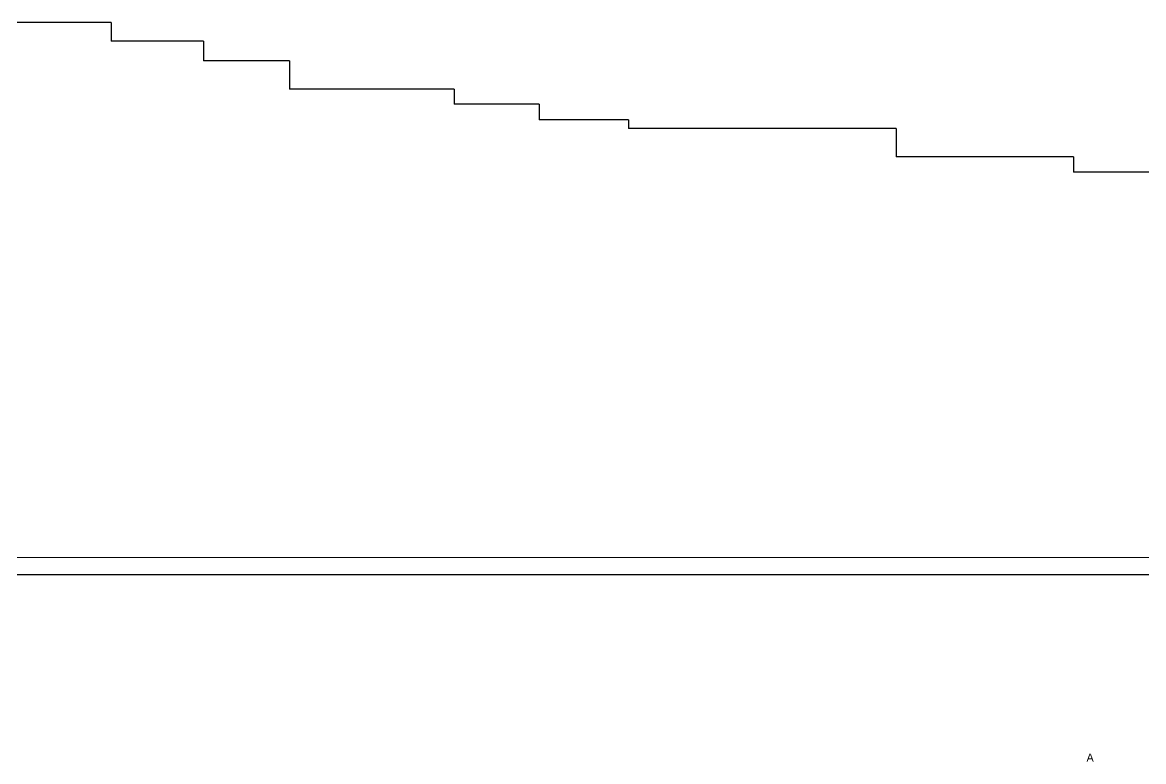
# Model space of a CAD drawing. Header units: millimetres. Extents: x -26249 to 60250, y -21218 to 23336.
# Drawn here: x 15513 to 18805, y 17817 to 19987 of the extents above; entities that cross this region are included whole.
import ezdxf

# ---------------------------------------------------------------- set-up
doc = ezdxf.new("R2010")
doc.units = ezdxf.units.MM
doc.layers.add('01_murs_coup', color=5, linetype='Continuous', lineweight=60)
doc.layers.add('C ANNOTATIONS-texte', color=7, linetype='Continuous', lineweight=5)
doc.layers.add('01_texte', color=230, linetype='Continuous')
doc.styles.add('Eurostile', font='')
doc.styles.get('Eurostile').set_extended_font_data('Eurostile')

msp = doc.modelspace()

# ---------------------------------------------------------------- linework, layer by layer
at = {"color": 5, "flags": 128}
for points, elevation in [([(15773.498, 19987.088), (15061.394, 19987.088)], 517158665.099), ([(15773.498, 19987.088), (15773.498, 19932.088)], 517158665.099), ([(16045.011, 19932.088), (15773.498, 19932.088)], 517158665.099), ([(16045.011, 19932.088), (16045.011, 19874.588)], 517158665.099), ([(16297.537, 19874.588), (16045.011, 19874.588)], 517158665.099), ([(16297.537, 19874.588), (16297.537, 19791.388)], 517158665.099), ([(16780.931, 19791.388), (16297.537, 19791.388)], 517158665.099), ([(16780.931, 19791.388), (16780.931, 19747.388)], 517158665.099), ([(17029.798, 19747.388), (16780.931, 19747.388)], 517158665.099), ([(17029.798, 19747.388), (17029.798, 19701.088)], 517158665.099), ([(17291.988, 19701.088), (17029.798, 19701.088)], 517158665.099), ([(17291.988, 19701.088), (17291.988, 19675.888)], 517158665.099), ([(18077.763, 19675.888), (17291.988, 19675.888)], 517158665.099), ([(18077.763, 19675.888), (18077.763, 19592.488)], 517158665.099), ([(18599.14, 19592.488), (18077.763, 19592.488)], 517158665.099), ([(18599.14, 19592.488), (18599.14, 19547.488)], 517158665.099), ([(18822.125, 19547.488), (18599.14, 19547.488)], -9.389)]:
    msp.add_lwpolyline(points, dxfattribs=dict(at, elevation=elevation))
at = {"layer": '01_murs_coup', "linetype": 'Continuous', "lineweight": 5}
msp.add_line((23816.521, 18415.706), (11316.521, 18415.706), dxfattribs=at)
at = {"layer": '01_texte'}
msp.add_line((23766.521, 18365.706), (11366.521, 18365.706), dxfattribs=at)

# ---------------------------------------------------------------- texts
at = {"layer": 'C ANNOTATIONS-texte', "color": 7, "insert": (18658.169, 17840.459), "char_height": 23.496, "attachment_point": 3, "line_spacing_factor": 0.895453, "style": 'Eurostile'}
msp.add_mtext('A', dxfattribs=at)

doc.saveas('drawing.dxf')
